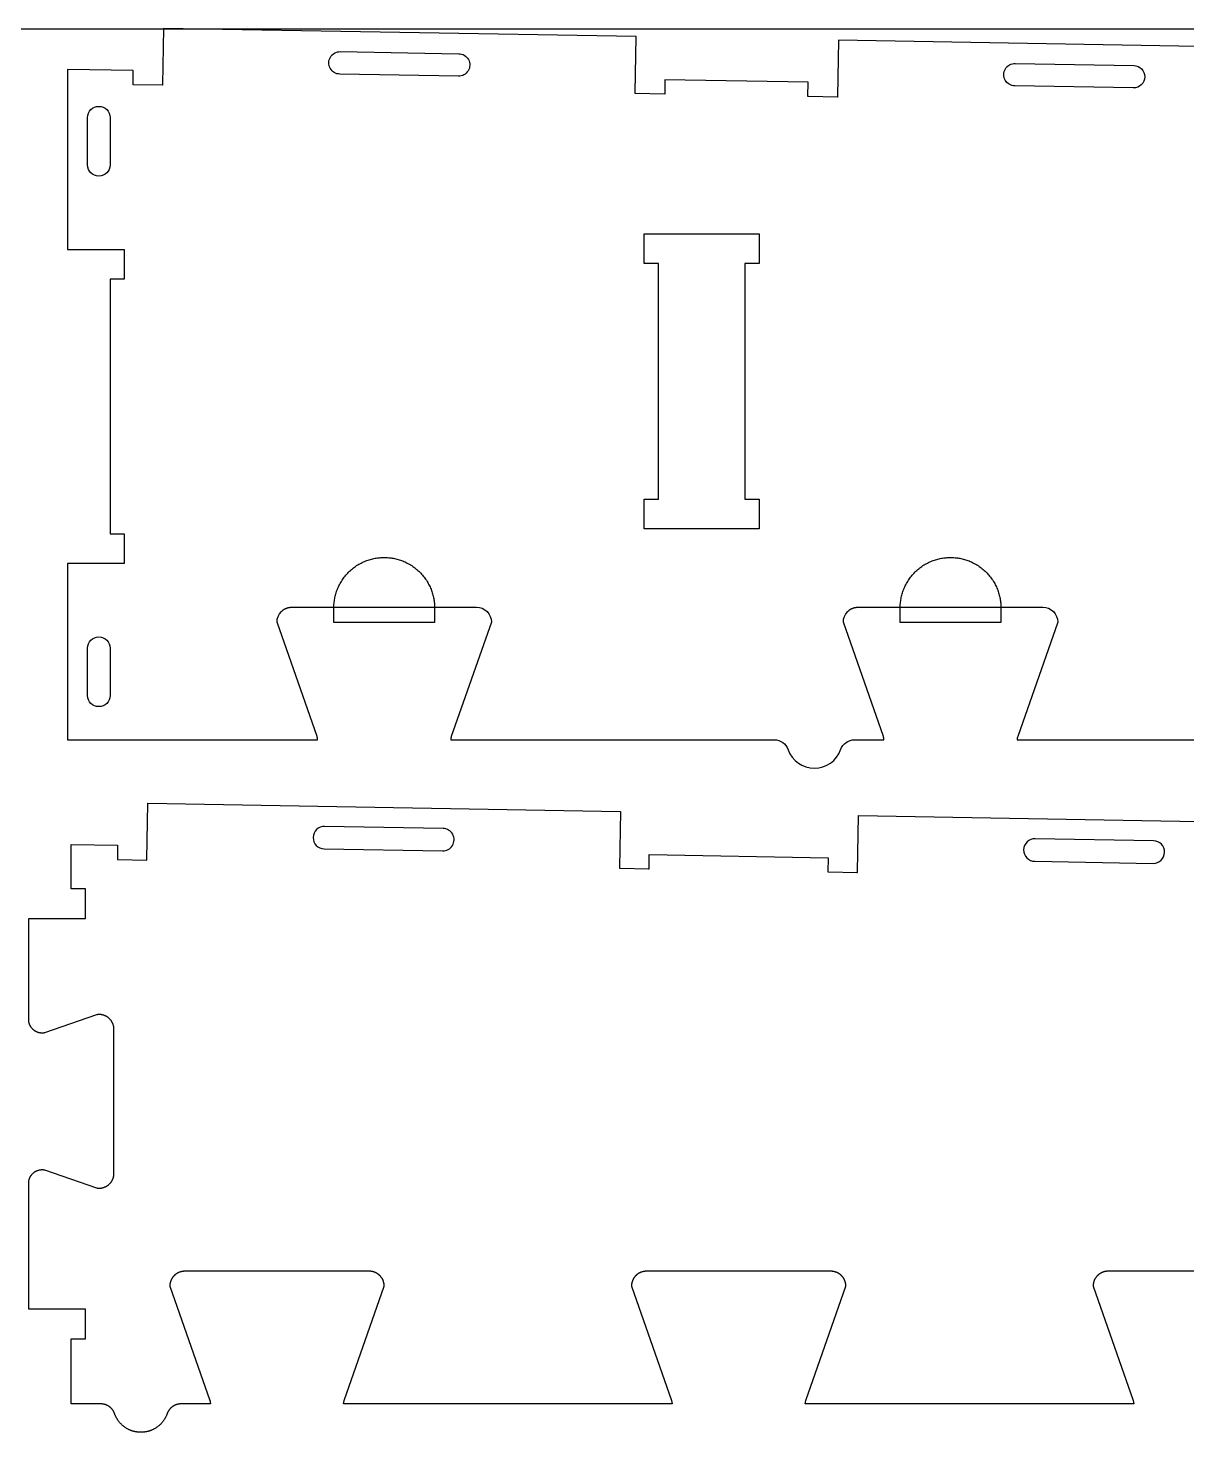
# Model space of a CAD drawing. Extents: x 0 to 4485, y 0 to 14364.
# Drawn here: x 1325 to 1814, y 8619 to 9219 of the extents above; entities that cross this region are included whole.
import ezdxf

# ---------------------------------------------------------------- set-up
doc = ezdxf.new("R2010")
doc.units = 0
for name, color, linetype in [('0_SHEET_SPRUCEPLY_2440X122', 1, 'CONTINUOUS'), ('3_ANYTOOL_CUTTHROUGH_INSID', 4, 'CONTINUOUS'), ('4_ANYTOOL_CUTTHROUGH_OUTSI', 5, 'CONTINUOUS'), ('5_ANYTOOL_HALF_MILL_9MM_IN', 3, 'CONTINUOUS')]:
    doc.layers.add(name, color=color, linetype=linetype)

msp = doc.modelspace()

# ---------------------------------------------------------------- linework, layer by layer
at = {"layer": '0_SHEET_SPRUCEPLY_2440X122'}
msp.add_lwpolyline([(371.7, 9218.93), (371.7, 7998.93), (2811.7, 7998.93), (2811.7, 9218.93)], close=True, dxfattribs=at)
at = {"layer": '3_ANYTOOL_CUTTHROUGH_INSID'}
for points in [[(1506.59, 9208.51, -1), (1506.43, 9199.01), (1456.43, 9199.89, -1), (1456.6, 9209.39)], [(1791.55, 9203.54, -1), (1791.38, 9194.04), (1741.39, 9194.91, -1), (1741.56, 9204.41)], [(1349.88, 9161.53), (1349.88, 9181.53, -1), (1359.38, 9181.53), (1359.38, 9161.53, -1)], [(1349.88, 8957.53, -1), (1359.38, 8957.53), (1359.38, 8937.53, -1), (1349.88, 8937.53)], [(1499.97, 8881.34), (1449.98, 8882.22, 1), (1449.81, 8872.72), (1499.81, 8871.85, 1)], [(1799.93, 8876.11), (1749.93, 8876.98, 1), (1749.77, 8867.48), (1799.76, 8866.61, 1)]]:
    msp.add_lwpolyline(points, format="xyb", close=True, dxfattribs=at)
msp.add_lwpolyline([(1590.88, 9119.9), (1584.88, 9119.9), (1584.88, 9132.4), (1633.38, 9132.4), (1633.38, 9119.9), (1627.38, 9119.9), (1627.38, 9020.4), (1633.38, 9020.4), (1633.38, 9007.9), (1584.88, 9007.9), (1584.88, 9020.4), (1590.88, 9020.4)], close=True, dxfattribs=at)
at = {"layer": '4_ANYTOOL_CUTTHROUGH_OUTSI'}
msp.add_lwpolyline([(1866.44, 9210.73), (1666.97, 9214.21), (1666.55, 9190.47), (1666.55, 9190.22), (1666.3, 9190.22), (1654.3, 9190.43), (1654.05, 9190.44), (1654.15, 9196.44), (1593.66, 9197.49), (1593.56, 9191.74), (1593.56, 9191.49), (1581.06, 9191.71), (1581.06, 9191.96), (1581.48, 9215.71), (1382.01, 9219.19), (1381.59, 9195.44), (1381.59, 9195.19), (1381.34, 9195.2), (1369.34, 9195.41), (1369.09, 9195.41), (1369.1, 9195.66), (1369.2, 9201.41), (1341.38, 9201.9), (1341.38, 9125.78), (1365.38, 9125.78), (1365.38, 9113.28), (1359.38, 9113.28), (1359.38, 9005.78), (1365.38, 9005.78), (1365.38, 9005.53), (1365.38, 8993.53), (1365.38, 8993.28), (1341.38, 8993.28), (1341.38, 8918.78), (1447.03, 8918.78), (1447.03, 8918.78, 0.061485), (1446.79, 8920.17), (1429.9, 8968.45), (1429.88, 8968.49), (1429.88, 8968.53), (1429.88, 8968.53, -0.198912), (1431.71, 8972.95), (1431.82, 8973.05), (1431.93, 8973.16), (1432.04, 8973.26), (1432.16, 8973.35), (1432.28, 8973.45), (1432.4, 8973.54), (1432.52, 8973.63), (1432.65, 8973.72), (1432.78, 8973.8), (1432.91, 8973.89), (1433.04, 8973.96), (1433.18, 8974.04), (1433.32, 8974.11), (1433.46, 8974.18), (1433.6, 8974.24), (1433.74, 8974.3), (1433.88, 8974.36), (1434.03, 8974.42), (1434.18, 8974.47), (1434.33, 8974.51), (1434.47, 8974.56), (1434.62, 8974.59), (1434.77, 8974.63), (1434.92, 8974.66), (1435.08, 8974.69), (1435.23, 8974.71), (1435.38, 8974.73), (1435.53, 8974.75), (1435.68, 8974.76), (1435.83, 8974.77), (1435.98, 8974.78), (1436.13, 8974.78), (1514.13, 8974.78, -0.414214), (1520.38, 8968.53), (1520.38, 8968.49), (1520.37, 8968.45), (1503.47, 8920.17), (1503.47, 8920.17, 0.061485), (1503.24, 8918.78), (1639.79, 8918.78, -0.317837), (1645.68, 8914.61, 0.707107), (1667.84, 8914.61, -0.317837), (1673.73, 8918.78), (1686.13, 8918.78, 0.061485), (1685.89, 8920.17), (1669, 8968.45), (1668.98, 8968.49), (1668.98, 8968.53), (1668.98, 8968.53, -0.198912), (1670.81, 8972.95), (1670.92, 8973.05), (1671.03, 8973.16), (1671.14, 8973.26), (1671.26, 8973.35), (1671.38, 8973.45), (1671.5, 8973.54), (1671.62, 8973.63), (1671.75, 8973.72), (1671.88, 8973.8), (1672.01, 8973.89), (1672.14, 8973.96), (1672.28, 8974.04), (1672.42, 8974.11), (1672.56, 8974.18), (1672.7, 8974.24), (1672.84, 8974.3), (1672.98, 8974.36), (1673.13, 8974.42), (1673.28, 8974.47), (1673.43, 8974.51), (1673.57, 8974.56), (1673.72, 8974.59), (1673.87, 8974.63), (1674.02, 8974.66), (1674.18, 8974.69), (1674.33, 8974.71), (1674.48, 8974.73), (1674.63, 8974.75), (1674.78, 8974.76), (1674.93, 8974.77), (1675.08, 8974.78), (1675.23, 8974.78), (1753.23, 8974.78, -0.414214), (1759.48, 8968.53), (1759.48, 8968.49), (1759.47, 8968.45), (1742.57, 8920.17), (1742.57, 8920.17, 0.061485), (1742.34, 8918.78), (1881.03, 8918.78, 0.061485)], format="xyb", dxfattribs=at)
msp.add_polyline3d([(1858.68, 8694.35, 0), (1780.68, 8694.35, 0), (1780.54, 8694.35, 0), (1780.4, 8694.34, 0), (1780.26, 8694.34, 0), (1780.12, 8694.33, 0), (1779.97, 8694.31, 0), (1779.83, 8694.29, 0), (1779.68, 8694.27, 0), (1779.54, 8694.25, 0), (1779.39, 8694.22, 0), (1779.25, 8694.19, 0), (1779.1, 8694.15, 0), (1778.96, 8694.11, 0), (1778.81, 8694.07, 0), (1778.67, 8694.02, 0), (1778.52, 8693.97, 0), (1778.38, 8693.91, 0), (1778.23, 8693.85, 0), (1778.09, 8693.79, 0), (1777.95, 8693.72, 0), (1777.81, 8693.65, 0), (1777.67, 8693.58, 0), (1777.53, 8693.5, 0), (1777.39, 8693.42, 0), (1777.26, 8693.33, 0), (1777.12, 8693.24, 0), (1776.99, 8693.15, 0), (1776.86, 8693.05, 0), (1776.74, 8692.95, 0), (1776.61, 8692.85, 0), (1776.49, 8692.74, 0), (1776.37, 8692.63, 0), (1776.26, 8692.52, 0), (1776.14, 8692.4, 0), (1776.03, 8692.29, 0), (1775.93, 8692.16, 0), (1775.82, 8692.04, 0), (1775.72, 8691.91, 0), (1775.63, 8691.78, 0), (1775.54, 8691.65, 0), (1775.45, 8691.52, 0), (1775.36, 8691.39, 0), (1775.28, 8691.25, 0), (1775.2, 8691.11, 0), (1775.13, 8690.97, 0), (1775.05, 8690.83, 0), (1774.99, 8690.69, 0), (1774.93, 8690.54, 0), (1774.87, 8690.4, 0), (1774.81, 8690.26, 0), (1774.76, 8690.11, 0), (1774.71, 8689.97, 0), (1774.67, 8689.82, 0), (1774.63, 8689.67, 0), (1774.59, 8689.53, 0), (1774.56, 8689.38, 0), (1774.53, 8689.24, 0), (1774.51, 8689.09, 0), (1774.48, 8688.95, 0), (1774.47, 8688.8, 0), (1774.45, 8688.66, 0), (1774.44, 8688.52, 0), (1774.43, 8688.38, 0), (1774.43, 8688.24, 0), (1774.43, 8688.1, 0), (1774.43, 8688.06, 0), (1774.44, 8688.02, 0), (1791.34, 8639.74, 0), (1791.39, 8639.57, 0), (1791.43, 8639.4, 0), (1791.47, 8639.23, 0), (1791.5, 8639.05, 0), (1791.52, 8638.88, 0), (1791.55, 8638.7, 0), (1791.56, 8638.53, 0), (1791.57, 8638.35, 0), (1652.88, 8638.35, 0), (1652.89, 8638.53, 0), (1652.91, 8638.7, 0), (1652.93, 8638.88, 0), (1652.96, 8639.05, 0), (1652.99, 8639.23, 0), (1653.03, 8639.4, 0), (1653.07, 8639.57, 0), (1653.12, 8639.74, 0), (1670.01, 8688.02, 0), (1670.03, 8688.06, 0), (1670.03, 8688.1, 0), (1670.03, 8688.25, 0), (1670.02, 8688.4, 0), (1670.01, 8688.55, 0), (1670, 8688.7, 0), (1669.98, 8688.85, 0), (1669.96, 8689.01, 0), (1669.94, 8689.16, 0), (1669.91, 8689.31, 0), (1669.88, 8689.46, 0), (1669.84, 8689.61, 0), (1669.8, 8689.76, 0), (1669.76, 8689.91, 0), (1669.71, 8690.06, 0), (1669.66, 8690.2, 0), (1669.61, 8690.35, 0), (1669.55, 8690.49, 0), (1669.49, 8690.63, 0), (1669.43, 8690.78, 0), (1669.36, 8690.92, 0), (1669.29, 8691.05, 0), (1669.21, 8691.19, 0), (1669.13, 8691.32, 0), (1669.05, 8691.45, 0), (1668.97, 8691.58, 0), (1668.88, 8691.71, 0), (1668.79, 8691.83, 0), (1668.7, 8691.95, 0), (1668.6, 8692.07, 0), (1668.5, 8692.19, 0), (1668.4, 8692.3, 0), (1668.3, 8692.41, 0), (1668.2, 8692.52, 0), (1668.09, 8692.62, 0), (1667.98, 8692.73, 0), (1667.87, 8692.83, 0), (1667.75, 8692.93, 0), (1667.63, 8693.02, 0), (1667.51, 8693.11, 0), (1667.39, 8693.2, 0), (1667.26, 8693.29, 0), (1667.13, 8693.37, 0), (1667, 8693.46, 0), (1666.87, 8693.53, 0), (1666.73, 8693.61, 0), (1666.59, 8693.68, 0), (1666.45, 8693.75, 0), (1666.31, 8693.81, 0), (1666.17, 8693.87, 0), (1666.02, 8693.93, 0), (1665.88, 8693.99, 0), (1665.73, 8694.04, 0), (1665.58, 8694.08, 0), (1665.44, 8694.13, 0), (1665.29, 8694.17, 0), (1665.14, 8694.2, 0), (1664.98, 8694.23, 0), (1664.83, 8694.26, 0), (1664.68, 8694.28, 0), (1664.53, 8694.3, 0), (1664.38, 8694.32, 0), (1664.23, 8694.33, 0), (1664.08, 8694.34, 0), (1663.93, 8694.35, 0), (1663.78, 8694.35, 0), (1585.78, 8694.35, 0), (1585.63, 8694.35, 0), (1585.48, 8694.34, 0), (1585.33, 8694.33, 0), (1585.17, 8694.32, 0), (1585.02, 8694.3, 0), (1584.87, 8694.28, 0), (1584.72, 8694.26, 0), (1584.57, 8694.23, 0), (1584.42, 8694.2, 0), (1584.27, 8694.17, 0), (1584.12, 8694.13, 0), (1583.97, 8694.08, 0), (1583.82, 8694.04, 0), (1583.68, 8693.99, 0), (1583.53, 8693.93, 0), (1583.39, 8693.87, 0), (1583.24, 8693.81, 0), (1583.1, 8693.75, 0), (1582.96, 8693.68, 0), (1582.82, 8693.61, 0), (1582.69, 8693.53, 0), (1582.56, 8693.46, 0), (1582.42, 8693.37, 0), (1582.29, 8693.29, 0), (1582.17, 8693.2, 0), (1582.04, 8693.11, 0), (1581.92, 8693.02, 0), (1581.8, 8692.93, 0), (1581.69, 8692.83, 0), (1581.58, 8692.73, 0), (1581.46, 8692.62, 0), (1581.36, 8692.52, 0), (1581.25, 8692.41, 0), (1581.15, 8692.3, 0), (1581.05, 8692.19, 0), (1580.95, 8692.07, 0), (1580.86, 8691.95, 0), (1580.76, 8691.83, 0), (1580.67, 8691.71, 0), (1580.59, 8691.58, 0), (1580.5, 8691.45, 0), (1580.42, 8691.32, 0), (1580.34, 8691.19, 0), (1580.27, 8691.05, 0), (1580.2, 8690.92, 0), (1580.13, 8690.78, 0), (1580.06, 8690.63, 0), (1580, 8690.49, 0), (1579.95, 8690.35, 0), (1579.89, 8690.2, 0), (1579.84, 8690.06, 0), (1579.79, 8689.91, 0), (1579.75, 8689.76, 0), (1579.71, 8689.61, 0), (1579.68, 8689.46, 0), (1579.64, 8689.31, 0), (1579.62, 8689.16, 0), (1579.59, 8689.01, 0), (1579.57, 8688.85, 0), (1579.56, 8688.7, 0), (1579.54, 8688.55, 0), (1579.53, 8688.4, 0), (1579.53, 8688.25, 0), (1579.53, 8688.1, 0), (1579.53, 8688.06, 0), (1579.54, 8688.02, 0), (1596.44, 8639.74, 0), (1596.49, 8639.57, 0), (1596.53, 8639.4, 0), (1596.57, 8639.23, 0), (1596.6, 8639.05, 0), (1596.62, 8638.88, 0), (1596.65, 8638.7, 0), (1596.66, 8638.53, 0), (1596.67, 8638.35, 0), (1457.98, 8638.35, 0), (1457.99, 8638.53, 0), (1458.01, 8638.7, 0), (1458.03, 8638.88, 0), (1458.06, 8639.05, 0), (1458.09, 8639.23, 0), (1458.13, 8639.4, 0), (1458.17, 8639.57, 0), (1458.22, 8639.74, 0), (1475.11, 8688.02, 0), (1475.13, 8688.06, 0), (1475.13, 8688.1, 0), (1475.13, 8688.24, 0), (1475.12, 8688.38, 0), (1475.11, 8688.52, 0), (1475.1, 8688.66, 0), (1475.09, 8688.8, 0), (1475.07, 8688.95, 0), (1475.05, 8689.09, 0), (1475.02, 8689.24, 0), (1474.99, 8689.38, 0), (1474.96, 8689.53, 0), (1474.93, 8689.67, 0), (1474.89, 8689.82, 0), (1474.84, 8689.97, 0), (1474.79, 8690.11, 0), (1474.74, 8690.26, 0), (1474.69, 8690.4, 0), (1474.63, 8690.54, 0), (1474.57, 8690.69, 0), (1474.5, 8690.83, 0), (1474.43, 8690.97, 0), (1474.35, 8691.11, 0), (1474.28, 8691.25, 0), (1474.19, 8691.39, 0), (1474.11, 8691.52, 0), (1474.02, 8691.65, 0), (1473.93, 8691.78, 0), (1473.83, 8691.91, 0), (1473.73, 8692.04, 0), (1473.63, 8692.16, 0), (1473.52, 8692.29, 0), (1473.41, 8692.4, 0), (1473.3, 8692.52, 0), (1473.18, 8692.63, 0), (1473.06, 8692.74, 0), (1472.94, 8692.85, 0), (1472.82, 8692.95, 0), (1472.69, 8693.05, 0), (1472.56, 8693.15, 0), (1472.43, 8693.24, 0), (1472.3, 8693.33, 0), (1472.16, 8693.42, 0), (1472.03, 8693.5, 0), (1471.89, 8693.58, 0), (1471.75, 8693.65, 0), (1471.61, 8693.72, 0), (1471.46, 8693.79, 0), (1471.32, 8693.85, 0), (1471.18, 8693.91, 0), (1471.03, 8693.97, 0), (1470.89, 8694.02, 0), (1470.74, 8694.07, 0), (1470.6, 8694.11, 0), (1470.45, 8694.15, 0), (1470.31, 8694.19, 0), (1470.16, 8694.22, 0), (1470.01, 8694.25, 0), (1469.87, 8694.27, 0), (1469.73, 8694.29, 0), (1469.58, 8694.31, 0), (1469.44, 8694.33, 0), (1469.3, 8694.34, 0), (1469.16, 8694.34, 0), (1469.02, 8694.35, 0), (1468.88, 8694.35, 0), (1390.88, 8694.35, 0), (1390.73, 8694.35, 0), (1390.58, 8694.34, 0), (1390.43, 8694.33, 0), (1390.27, 8694.32, 0), (1390.12, 8694.3, 0), (1389.97, 8694.28, 0), (1389.82, 8694.26, 0), (1389.67, 8694.23, 0), (1389.52, 8694.2, 0), (1389.37, 8694.17, 0), (1389.22, 8694.13, 0), (1389.07, 8694.08, 0), (1388.92, 8694.04, 0), (1388.78, 8693.99, 0), (1388.63, 8693.93, 0), (1388.49, 8693.87, 0), (1388.34, 8693.81, 0), (1388.2, 8693.75, 0), (1388.06, 8693.68, 0), (1387.92, 8693.61, 0), (1387.79, 8693.53, 0), (1387.66, 8693.46, 0), (1387.52, 8693.37, 0), (1387.39, 8693.29, 0), (1387.27, 8693.2, 0), (1387.14, 8693.11, 0), (1387.02, 8693.02, 0), (1386.9, 8692.93, 0), (1386.79, 8692.83, 0), (1386.68, 8692.73, 0), (1386.56, 8692.62, 0), (1386.46, 8692.52, 0), (1386.35, 8692.41, 0), (1386.25, 8692.3, 0), (1386.15, 8692.19, 0), (1386.05, 8692.07, 0), (1385.96, 8691.95, 0), (1385.86, 8691.83, 0), (1385.77, 8691.71, 0), (1385.69, 8691.58, 0), (1385.6, 8691.45, 0), (1385.52, 8691.32, 0), (1385.44, 8691.19, 0), (1385.37, 8691.05, 0), (1385.3, 8690.92, 0), (1385.23, 8690.78, 0), (1385.16, 8690.63, 0), (1385.1, 8690.49, 0), (1385.05, 8690.35, 0), (1384.99, 8690.2, 0), (1384.94, 8690.06, 0), (1384.89, 8689.91, 0), (1384.85, 8689.76, 0), (1384.81, 8689.61, 0), (1384.78, 8689.46, 0), (1384.74, 8689.31, 0), (1384.72, 8689.16, 0), (1384.69, 8689.01, 0), (1384.67, 8688.85, 0), (1384.66, 8688.7, 0), (1384.64, 8688.55, 0), (1384.63, 8688.4, 0), (1384.63, 8688.25, 0), (1384.63, 8688.1, 0), (1384.63, 8688.06, 0), (1384.64, 8688.02, 0), (1401.54, 8639.74, 0), (1401.59, 8639.57, 0), (1401.63, 8639.4, 0), (1401.67, 8639.23, 0), (1401.7, 8639.05, 0), (1401.72, 8638.88, 0), (1401.75, 8638.7, 0), (1401.76, 8638.53, 0), (1401.77, 8638.35, 0), (1389.37, 8638.35, 0), (1389.26, 8638.35, 0), (1389.15, 8638.35, 0), (1389.03, 8638.34, 0), (1388.92, 8638.33, 0), (1388.8, 8638.32, 0), (1388.69, 8638.31, 0), (1388.57, 8638.3, 0), (1388.45, 8638.28, 0), (1388.34, 8638.26, 0), (1388.22, 8638.24, 0), (1388.11, 8638.22, 0), (1387.99, 8638.2, 0), (1387.87, 8638.17, 0), (1387.76, 8638.14, 0), (1387.64, 8638.11, 0), (1387.52, 8638.07, 0), (1387.41, 8638.03, 0), (1387.29, 8637.99, 0), (1387.18, 8637.95, 0), (1387.06, 8637.91, 0), (1386.95, 8637.86, 0), (1386.84, 8637.81, 0), (1386.73, 8637.76, 0), (1386.62, 8637.71, 0), (1386.51, 8637.65, 0), (1386.4, 8637.6, 0), (1386.29, 8637.54, 0), (1386.18, 8637.47, 0), (1386.07, 8637.41, 0), (1385.97, 8637.34, 0), (1385.87, 8637.27, 0), (1385.76, 8637.2, 0), (1385.66, 8637.13, 0), (1385.56, 8637.06, 0), (1385.47, 8636.98, 0), (1385.37, 8636.9, 0), (1385.28, 8636.82, 0), (1385.18, 8636.74, 0), (1385.09, 8636.66, 0), (1385, 8636.57, 0), (1384.92, 8636.48, 0), (1384.83, 8636.39, 0), (1384.75, 8636.3, 0), (1384.67, 8636.21, 0), (1384.59, 8636.12, 0), (1384.51, 8636.03, 0), (1384.43, 8635.93, 0), (1384.36, 8635.83, 0), (1384.29, 8635.74, 0), (1384.22, 8635.64, 0), (1384.15, 8635.54, 0), (1384.09, 8635.44, 0), (1384.03, 8635.34, 0), (1383.96, 8635.23, 0), (1383.91, 8635.13, 0), (1383.85, 8635.03, 0), (1383.8, 8634.92, 0), (1383.74, 8634.82, 0), (1383.7, 8634.71, 0), (1383.65, 8634.61, 0), (1383.6, 8634.5, 0), (1383.56, 8634.4, 0), (1383.52, 8634.29, 0), (1383.48, 8634.18, 0), (1383.41, 8633.98, 0), (1383.33, 8633.78, 0), (1383.25, 8633.59, 0), (1383.17, 8633.39, 0), (1383.08, 8633.19, 0), (1382.98, 8632.99, 0), (1382.89, 8632.79, 0), (1382.78, 8632.6, 0), (1382.68, 8632.4, 0), (1382.57, 8632.21, 0), (1382.46, 8632.02, 0), (1382.34, 8631.83, 0), (1382.22, 8631.64, 0), (1382.09, 8631.45, 0), (1381.96, 8631.27, 0), (1381.83, 8631.08, 0), (1381.69, 8630.9, 0), (1381.55, 8630.72, 0), (1381.4, 8630.54, 0), (1381.25, 8630.37, 0), (1381.1, 8630.2, 0), (1380.94, 8630.03, 0), (1380.78, 8629.86, 0), (1380.62, 8629.7, 0), (1380.45, 8629.54, 0), (1380.28, 8629.38, 0), (1380.1, 8629.23, 0), (1379.93, 8629.07, 0), (1379.75, 8628.93, 0), (1379.56, 8628.78, 0), (1379.38, 8628.64, 0), (1379.19, 8628.51, 0), (1378.99, 8628.37, 0), (1378.8, 8628.24, 0), (1378.6, 8628.12, 0), (1378.4, 8628, 0), (1378.2, 8627.88, 0), (1378, 8627.77, 0), (1377.79, 8627.66, 0), (1377.59, 8627.56, 0), (1377.38, 8627.46, 0), (1377.17, 8627.36, 0), (1376.95, 8627.27, 0), (1376.74, 8627.18, 0), (1376.53, 8627.1, 0), (1376.31, 8627.02, 0), (1376.09, 8626.95, 0), (1375.88, 8626.88, 0), (1375.66, 8626.81, 0), (1375.44, 8626.75, 0), (1375.22, 8626.69, 0), (1375, 8626.64, 0), (1374.79, 8626.59, 0), (1374.57, 8626.55, 0), (1374.35, 8626.51, 0), (1374.13, 8626.48, 0), (1373.91, 8626.45, 0), (1373.69, 8626.42, 0), (1373.48, 8626.4, 0), (1373.26, 8626.38, 0), (1373.04, 8626.37, 0), (1372.83, 8626.36, 0), (1372.61, 8626.35, 0), (1372.4, 8626.35, 0), (1372.19, 8626.35, 0), (1371.98, 8626.36, 0), (1371.76, 8626.37, 0), (1371.55, 8626.38, 0), (1371.33, 8626.4, 0), (1371.11, 8626.42, 0), (1370.89, 8626.45, 0), (1370.68, 8626.48, 0), (1370.46, 8626.51, 0), (1370.24, 8626.55, 0), (1370.02, 8626.59, 0), (1369.8, 8626.64, 0), (1369.58, 8626.69, 0), (1369.36, 8626.75, 0), (1369.14, 8626.81, 0), (1368.93, 8626.88, 0), (1368.71, 8626.95, 0), (1368.49, 8627.02, 0), (1368.28, 8627.1, 0), (1368.06, 8627.18, 0), (1367.85, 8627.27, 0), (1367.64, 8627.36, 0), (1367.43, 8627.46, 0), (1367.22, 8627.56, 0), (1367.01, 8627.66, 0), (1366.81, 8627.77, 0), (1366.6, 8627.88, 0), (1366.4, 8628, 0), (1366.2, 8628.12, 0), (1366, 8628.24, 0), (1365.81, 8628.37, 0), (1365.62, 8628.51, 0), (1365.43, 8628.64, 0), (1365.24, 8628.78, 0), (1365.06, 8628.93, 0), (1364.88, 8629.07, 0), (1364.7, 8629.23, 0), (1364.53, 8629.38, 0), (1364.36, 8629.54, 0), (1364.19, 8629.7, 0), (1364.02, 8629.86, 0), (1363.86, 8630.03, 0), (1363.71, 8630.2, 0), (1363.55, 8630.37, 0), (1363.4, 8630.54, 0), (1363.26, 8630.72, 0), (1363.12, 8630.9, 0), (1362.98, 8631.08, 0), (1362.84, 8631.27, 0), (1362.71, 8631.45, 0), (1362.59, 8631.64, 0), (1362.47, 8631.83, 0), (1362.35, 8632.02, 0), (1362.23, 8632.21, 0), (1362.13, 8632.4, 0), (1362.02, 8632.6, 0), (1361.92, 8632.79, 0), (1361.82, 8632.99, 0), (1361.73, 8633.19, 0), (1361.64, 8633.39, 0), (1361.55, 8633.59, 0), (1361.47, 8633.78, 0), (1361.4, 8633.98, 0), (1361.32, 8634.18, 0), (1361.29, 8634.29, 0), (1361.24, 8634.4, 0), (1361.2, 8634.5, 0), (1361.16, 8634.61, 0), (1361.11, 8634.71, 0), (1361.06, 8634.82, 0), (1361.01, 8634.92, 0), (1360.95, 8635.03, 0), (1360.9, 8635.13, 0), (1360.84, 8635.23, 0), (1360.78, 8635.34, 0), (1360.72, 8635.44, 0), (1360.65, 8635.54, 0), (1360.58, 8635.64, 0), (1360.52, 8635.74, 0), (1360.44, 8635.83, 0), (1360.37, 8635.93, 0), (1360.3, 8636.03, 0), (1360.22, 8636.12, 0), (1360.14, 8636.21, 0), (1360.06, 8636.3, 0), (1359.97, 8636.39, 0), (1359.89, 8636.48, 0), (1359.8, 8636.57, 0), (1359.71, 8636.66, 0), (1359.62, 8636.74, 0), (1359.53, 8636.82, 0), (1359.43, 8636.9, 0), (1359.34, 8636.98, 0), (1359.24, 8637.06, 0), (1359.14, 8637.13, 0), (1359.04, 8637.2, 0), (1358.94, 8637.27, 0), (1358.83, 8637.34, 0), (1358.73, 8637.41, 0), (1358.62, 8637.47, 0), (1358.52, 8637.54, 0), (1358.41, 8637.6, 0), (1358.3, 8637.65, 0), (1358.19, 8637.71, 0), (1358.08, 8637.76, 0), (1357.97, 8637.81, 0), (1357.85, 8637.86, 0), (1357.74, 8637.91, 0), (1357.63, 8637.95, 0), (1357.51, 8637.99, 0), (1357.4, 8638.03, 0), (1357.28, 8638.07, 0), (1357.16, 8638.11, 0), (1357.05, 8638.14, 0), (1356.93, 8638.17, 0), (1356.82, 8638.2, 0), (1356.7, 8638.22, 0), (1356.58, 8638.24, 0), (1356.47, 8638.26, 0), (1356.35, 8638.28, 0), (1356.23, 8638.3, 0), (1356.12, 8638.31, 0), (1356, 8638.32, 0), (1355.89, 8638.33, 0), (1355.77, 8638.34, 0), (1355.66, 8638.35, 0), (1355.54, 8638.35, 0), (1355.43, 8638.35, 0), (1343.03, 8638.35, 0), (1343.03, 8665.85, 0), (1349.03, 8665.85, 0), (1349.03, 8666.1, 0), (1349.03, 8678.1, 0), (1349.03, 8678.35, 0), (1348.78, 8678.35, 0), (1325.03, 8678.35, 0), (1325.03, 8731.52, 0), (1325.03, 8731.67, 0), (1325.04, 8731.82, 0), (1325.05, 8731.98, 0), (1325.06, 8732.13, 0), (1325.08, 8732.28, 0), (1325.1, 8732.44, 0), (1325.13, 8732.59, 0), (1325.16, 8732.74, 0), (1325.2, 8732.9, 0), (1325.24, 8733.05, 0), (1325.28, 8733.2, 0), (1325.33, 8733.35, 0), (1325.38, 8733.5, 0), (1325.44, 8733.65, 0), (1325.5, 8733.79, 0), (1325.56, 8733.94, 0), (1325.63, 8734.08, 0), (1325.7, 8734.22, 0), (1325.78, 8734.36, 0), (1325.86, 8734.5, 0), (1325.94, 8734.63, 0), (1326.03, 8734.76, 0), (1326.12, 8734.89, 0), (1326.21, 8735.02, 0), (1326.31, 8735.14, 0), (1326.41, 8735.26, 0), (1326.51, 8735.38, 0), (1326.62, 8735.49, 0), (1326.73, 8735.6, 0), (1326.84, 8735.7, 0), (1326.95, 8735.81, 0), (1327.06, 8735.91, 0), (1327.18, 8736, 0), (1327.3, 8736.1, 0), (1327.42, 8736.19, 0), (1327.55, 8736.28, 0), (1327.67, 8736.36, 0), (1327.81, 8736.44, 0), (1327.94, 8736.52, 0), (1328.08, 8736.6, 0), (1328.21, 8736.67, 0), (1328.36, 8736.73, 0), (1328.5, 8736.8, 0), (1328.64, 8736.86, 0), (1328.79, 8736.92, 0), (1328.94, 8736.97, 0), (1329.09, 8737.02, 0), (1329.24, 8737.06, 0), (1329.39, 8737.1, 0), (1329.55, 8737.14, 0), (1329.7, 8737.17, 0), (1329.86, 8737.2, 0), (1330.01, 8737.22, 0), (1330.17, 8737.24, 0), (1330.32, 8737.25, 0), (1330.48, 8737.26, 0), (1330.63, 8737.27, 0), (1330.79, 8737.27, 0), (1330.94, 8737.27, 0), (1331.1, 8737.26, 0), (1331.25, 8737.25, 0), (1331.4, 8737.24, 0), (1331.55, 8737.22, 0), (1331.7, 8737.2, 0), (1353.71, 8729.53, 0), (1353.73, 8729.52, 0), (1353.75, 8729.52, 0), (1353.92, 8729.5, 0), (1354.08, 8729.47, 0), (1354.25, 8729.46, 0), (1354.41, 8729.45, 0), (1354.58, 8729.44, 0), (1354.75, 8729.44, 0), (1354.92, 8729.44, 0), (1355.09, 8729.44, 0), (1355.26, 8729.45, 0), (1355.43, 8729.47, 0), (1355.6, 8729.49, 0), (1355.77, 8729.51, 0), (1355.94, 8729.54, 0), (1356.11, 8729.58, 0), (1356.27, 8729.62, 0), (1356.44, 8729.66, 0), (1356.61, 8729.71, 0), (1356.77, 8729.76, 0), (1356.93, 8729.82, 0), (1357.09, 8729.88, 0), (1357.25, 8729.94, 0), (1357.41, 8730.01, 0), (1357.56, 8730.09, 0), (1357.71, 8730.17, 0), (1357.86, 8730.25, 0), (1358.01, 8730.33, 0), (1358.15, 8730.42, 0), (1358.29, 8730.52, 0), (1358.43, 8730.61, 0), (1358.56, 8730.71, 0), (1358.69, 8730.81, 0), (1358.82, 8730.92, 0), (1358.94, 8731.02, 0), (1359.07, 8731.14, 0), (1359.19, 8731.25, 0), (1359.3, 8731.37, 0), (1359.42, 8731.5, 0), (1359.53, 8731.62, 0), (1359.64, 8731.75, 0), (1359.74, 8731.89, 0), (1359.84, 8732.02, 0), (1359.94, 8732.16, 0), (1360.04, 8732.3, 0), (1360.13, 8732.45, 0), (1360.21, 8732.6, 0), (1360.3, 8732.75, 0), (1360.38, 8732.9, 0), (1360.45, 8733.06, 0), (1360.52, 8733.21, 0), (1360.59, 8733.37, 0), (1360.65, 8733.53, 0), (1360.71, 8733.7, 0), (1360.76, 8733.86, 0), (1360.81, 8734.02, 0), (1360.85, 8734.19, 0), (1360.89, 8734.36, 0), (1360.92, 8734.52, 0), (1360.95, 8734.69, 0), (1360.97, 8734.86, 0), (1360.99, 8735.02, 0), (1361.01, 8735.19, 0), (1361.02, 8735.36, 0), (1361.03, 8735.52, 0), (1361.03, 8735.69, 0), (1361.03, 8796.52, 0), (1361.03, 8796.68, 0), (1361.02, 8796.85, 0), (1361.01, 8797.02, 0), (1360.99, 8797.18, 0), (1360.97, 8797.35, 0), (1360.95, 8797.52, 0), (1360.92, 8797.68, 0), (1360.89, 8797.85, 0), (1360.85, 8798.02, 0), (1360.81, 8798.18, 0), (1360.76, 8798.35, 0), (1360.71, 8798.51, 0), (1360.65, 8798.67, 0), (1360.59, 8798.83, 0), (1360.52, 8798.99, 0), (1360.45, 8799.15, 0), (1360.38, 8799.3, 0), (1360.3, 8799.46, 0), (1360.21, 8799.61, 0), (1360.13, 8799.76, 0), (1360.04, 8799.9, 0), (1359.94, 8800.04, 0), (1359.84, 8800.18, 0), (1359.74, 8800.32, 0), (1359.64, 8800.45, 0), (1359.53, 8800.58, 0), (1359.42, 8800.71, 0), (1359.3, 8800.83, 0), (1359.19, 8800.95, 0), (1359.07, 8801.07, 0), (1358.94, 8801.18, 0), (1358.82, 8801.29, 0), (1358.69, 8801.39, 0), (1358.56, 8801.5, 0), (1358.43, 8801.59, 0), (1358.29, 8801.69, 0), (1358.15, 8801.78, 0), (1358.01, 8801.87, 0), (1357.86, 8801.96, 0), (1357.71, 8802.04, 0), (1357.56, 8802.12, 0), (1357.41, 8802.19, 0), (1357.25, 8802.26, 0), (1357.09, 8802.33, 0), (1356.93, 8802.39, 0), (1356.77, 8802.44, 0), (1356.61, 8802.5, 0), (1356.44, 8802.55, 0), (1356.27, 8802.59, 0), (1356.11, 8802.63, 0), (1355.94, 8802.66, 0), (1355.77, 8802.69, 0), (1355.6, 8802.72, 0), (1355.43, 8802.74, 0), (1355.26, 8802.75, 0), (1355.09, 8802.76, 0), (1354.92, 8802.77, 0), (1354.75, 8802.77, 0), (1354.58, 8802.77, 0), (1354.41, 8802.76, 0), (1354.25, 8802.75, 0), (1354.08, 8802.73, 0), (1353.92, 8802.71, 0), (1353.75, 8802.68, 0), (1353.73, 8802.68, 0), (1353.71, 8802.67, 0), (1331.7, 8795.01, 0), (1331.55, 8794.99, 0), (1331.4, 8794.97, 0), (1331.25, 8794.95, 0), (1331.1, 8794.94, 0), (1330.94, 8794.94, 0), (1330.79, 8794.94, 0), (1330.63, 8794.94, 0), (1330.48, 8794.94, 0), (1330.32, 8794.95, 0), (1330.17, 8794.97, 0), (1330.01, 8794.99, 0), (1329.86, 8795.01, 0), (1329.7, 8795.04, 0), (1329.55, 8795.07, 0), (1329.39, 8795.1, 0), (1329.24, 8795.14, 0), (1329.09, 8795.19, 0), (1328.94, 8795.24, 0), (1328.79, 8795.29, 0), (1328.64, 8795.35, 0), (1328.5, 8795.41, 0), (1328.36, 8795.47, 0), (1328.21, 8795.54, 0), (1328.08, 8795.61, 0), (1327.94, 8795.69, 0), (1327.81, 8795.76, 0), (1327.67, 8795.85, 0), (1327.55, 8795.93, 0), (1327.42, 8796.02, 0), (1327.3, 8796.11, 0), (1327.18, 8796.2, 0), (1327.06, 8796.3, 0), (1326.95, 8796.4, 0), (1326.84, 8796.5, 0), (1326.73, 8796.61, 0), (1326.62, 8796.72, 0), (1326.51, 8796.83, 0), (1326.41, 8796.95, 0), (1326.31, 8797.07, 0), (1326.21, 8797.19, 0), (1326.12, 8797.32, 0), (1326.03, 8797.44, 0), (1325.94, 8797.58, 0), (1325.86, 8797.71, 0), (1325.78, 8797.85, 0), (1325.7, 8797.98, 0), (1325.63, 8798.12, 0), (1325.56, 8798.27, 0), (1325.5, 8798.41, 0), (1325.44, 8798.56, 0), (1325.38, 8798.71, 0), (1325.33, 8798.86, 0), (1325.28, 8799.01, 0), (1325.24, 8799.16, 0), (1325.2, 8799.31, 0), (1325.16, 8799.46, 0), (1325.13, 8799.62, 0), (1325.1, 8799.77, 0), (1325.08, 8799.92, 0), (1325.06, 8800.08, 0), (1325.05, 8800.23, 0), (1325.04, 8800.38, 0), (1325.03, 8800.53, 0), (1325.03, 8800.69, 0), (1325.03, 8843.38, 0), (1349.03, 8843.38, 0), (1349.03, 8855.88, 0), (1343.03, 8855.88, 0), (1343.03, 8874.58, 0), (1362.58, 8874.24, 0), (1362.47, 8868.24, 0), (1362.72, 8868.24, 0), (1374.97, 8868.02, 0), (1374.98, 8868.27, 0), (1375.39, 8892.02, 0), (1574.86, 8888.54, 0), (1574.44, 8864.79, 0), (1574.44, 8864.54, 0), (1574.69, 8864.54, 0), (1586.69, 8864.33, 0), (1586.94, 8864.32, 0), (1587.04, 8870.32, 0), (1662.53, 8869, 0), (1662.43, 8863.01, 0), (1662.68, 8863, 0), (1674.68, 8862.79, 0), (1674.93, 8862.79, 0), (1674.93, 8863.04, 0), (1675.34, 8886.78, 0), (1874.81, 8883.3, 0)], dxfattribs=at)
at = {"layer": '5_ANYTOOL_HALF_MILL_9MM_IN'}
for points in [[(1453.88, 8974.53), (1453.89, 8975), (1453.9, 8975.48), (1453.93, 8975.96), (1453.97, 8976.44), (1454.02, 8976.92), (1454.08, 8977.41), (1454.15, 8977.9), (1454.24, 8978.4), (1454.33, 8978.89), (1454.44, 8979.39), (1454.57, 8979.88), (1454.7, 8980.38), (1454.85, 8980.87), (1455.01, 8981.37), (1455.19, 8981.86), (1455.37, 8982.35), (1455.58, 8982.84), (1455.79, 8983.33), (1456.02, 8983.81), (1456.26, 8984.29), (1456.51, 8984.76), (1456.78, 8985.23), (1457.05, 8985.7), (1457.35, 8986.16), (1457.65, 8986.61), (1457.97, 8987.06), (1458.29, 8987.49), (1458.63, 8987.92), (1458.99, 8988.35), (1459.35, 8988.76), (1459.72, 8989.16), (1460.11, 8989.56), (1460.5, 8989.94), (1460.9, 8990.31), (1461.32, 8990.68), (1461.74, 8991.03), (1462.17, 8991.37), (1462.61, 8991.7), (1463.05, 8992.01), (1463.5, 8992.32), (1463.96, 8992.61), (1464.43, 8992.89), (1464.9, 8993.15), (1465.37, 8993.41), (1465.85, 8993.65), (1466.33, 8993.87), (1466.82, 8994.09), (1467.31, 8994.29), (1467.8, 8994.48), (1468.3, 8994.65), (1468.79, 8994.81), (1469.29, 8994.96), (1469.78, 8995.09), (1470.28, 8995.22), (1470.77, 8995.33), (1471.27, 8995.42), (1471.76, 8995.51), (1472.25, 8995.58), (1472.74, 8995.64), (1473.22, 8995.69), (1473.71, 8995.73), (1474.19, 8995.76), (1474.66, 8995.77), (1475.13, 8995.78), (1475.6, 8995.77), (1476.08, 8995.76), (1476.56, 8995.73), (1477.04, 8995.69), (1477.53, 8995.64), (1478.02, 8995.58), (1478.51, 8995.51), (1479, 8995.42), (1479.49, 8995.33), (1479.99, 8995.22), (1480.48, 8995.09), (1480.98, 8994.96), (1481.47, 8994.81), (1481.97, 8994.65), (1482.46, 8994.48), (1482.95, 8994.29), (1483.44, 8994.09), (1483.93, 8993.87), (1484.41, 8993.65), (1484.89, 8993.41), (1485.37, 8993.15), (1485.84, 8992.89), (1486.3, 8992.61), (1486.76, 8992.32), (1487.21, 8992.01), (1487.66, 8991.7), (1488.1, 8991.37), (1488.53, 8991.03), (1488.95, 8990.68), (1489.36, 8990.31), (1489.76, 8989.94), (1490.16, 8989.56), (1490.54, 8989.16), (1490.92, 8988.76), (1491.28, 8988.35), (1491.63, 8987.92), (1491.97, 8987.49), (1492.3, 8987.06), (1492.61, 8986.61), (1492.92, 8986.16), (1493.21, 8985.7), (1493.49, 8985.23), (1493.76, 8984.76), (1494.01, 8984.29), (1494.25, 8983.81), (1494.48, 8983.33), (1494.69, 8982.84), (1494.89, 8982.35), (1495.08, 8981.86), (1495.25, 8981.37), (1495.41, 8980.87), (1495.56, 8980.38), (1495.7, 8979.88), (1495.82, 8979.39), (1495.93, 8978.89), (1496.03, 8978.4), (1496.11, 8977.9), (1496.19, 8977.41), (1496.25, 8976.92), (1496.3, 8976.44), (1496.33, 8975.96), (1496.36, 8975.48), (1496.38, 8975), (1496.38, 8974.53), (1496.38, 8974.28), (1496.38, 8968.28), (1453.88, 8968.28), (1453.88, 8974.28), (1453.88, 8974.53)], [(1692.98, 8974.53), (1692.99, 8975), (1693, 8975.48), (1693.03, 8975.96), (1693.07, 8976.44), (1693.12, 8976.92), (1693.18, 8977.41), (1693.25, 8977.9), (1693.34, 8978.4), (1693.43, 8978.89), (1693.54, 8979.39), (1693.67, 8979.88), (1693.8, 8980.38), (1693.95, 8980.87), (1694.11, 8981.37), (1694.29, 8981.86), (1694.47, 8982.35), (1694.68, 8982.84), (1694.89, 8983.33), (1695.12, 8983.81), (1695.36, 8984.29), (1695.61, 8984.76), (1695.88, 8985.23), (1696.15, 8985.7), (1696.45, 8986.16), (1696.75, 8986.61), (1697.07, 8987.06), (1697.39, 8987.49), (1697.73, 8987.92), (1698.09, 8988.35), (1698.45, 8988.76), (1698.82, 8989.16), (1699.21, 8989.56), (1699.6, 8989.94), (1700, 8990.31), (1700.42, 8990.68), (1700.84, 8991.03), (1701.27, 8991.37), (1701.71, 8991.7), (1702.15, 8992.01), (1702.6, 8992.32), (1703.06, 8992.61), (1703.53, 8992.89), (1704, 8993.15), (1704.47, 8993.41), (1704.95, 8993.65), (1705.43, 8993.87), (1705.92, 8994.09), (1706.41, 8994.29), (1706.9, 8994.48), (1707.4, 8994.65), (1707.89, 8994.81), (1708.39, 8994.96), (1708.88, 8995.09), (1709.38, 8995.22), (1709.87, 8995.33), (1710.37, 8995.42), (1710.86, 8995.51), (1711.35, 8995.58), (1711.84, 8995.64), (1712.32, 8995.69), (1712.81, 8995.73), (1713.29, 8995.76), (1713.76, 8995.77), (1714.23, 8995.78), (1714.7, 8995.77), (1715.18, 8995.76), (1715.66, 8995.73), (1716.14, 8995.69), (1716.63, 8995.64), (1717.12, 8995.58), (1717.61, 8995.51), (1718.1, 8995.42), (1718.59, 8995.33), (1719.09, 8995.22), (1719.58, 8995.09), (1720.08, 8994.96), (1720.57, 8994.81), (1721.07, 8994.65), (1721.56, 8994.48), (1722.05, 8994.29), (1722.54, 8994.09), (1723.03, 8993.87), (1723.51, 8993.65), (1723.99, 8993.41), (1724.47, 8993.15), (1724.94, 8992.89), (1725.4, 8992.61), (1725.86, 8992.32), (1726.31, 8992.01), (1726.76, 8991.7), (1727.2, 8991.37), (1727.63, 8991.03), (1728.05, 8990.68), (1728.46, 8990.31), (1728.86, 8989.94), (1729.26, 8989.56), (1729.64, 8989.16), (1730.02, 8988.76), (1730.38, 8988.35), (1730.73, 8987.92), (1731.07, 8987.49), (1731.4, 8987.06), (1731.71, 8986.61), (1732.02, 8986.16), (1732.31, 8985.7), (1732.59, 8985.23), (1732.86, 8984.76), (1733.11, 8984.29), (1733.35, 8983.81), (1733.58, 8983.33), (1733.79, 8982.84), (1733.99, 8982.35), (1734.18, 8981.86), (1734.35, 8981.37), (1734.51, 8980.87), (1734.66, 8980.38), (1734.8, 8979.88), (1734.92, 8979.39), (1735.03, 8978.89), (1735.13, 8978.4), (1735.21, 8977.9), (1735.29, 8977.41), (1735.35, 8976.92), (1735.4, 8976.44), (1735.43, 8975.96), (1735.46, 8975.48), (1735.48, 8975), (1735.48, 8974.53), (1735.48, 8974.28), (1735.48, 8968.28), (1692.98, 8968.28), (1692.98, 8974.28), (1692.98, 8974.53)]]:
    msp.add_lwpolyline(points, close=True, dxfattribs=at)

doc.saveas('drawing.dxf')
